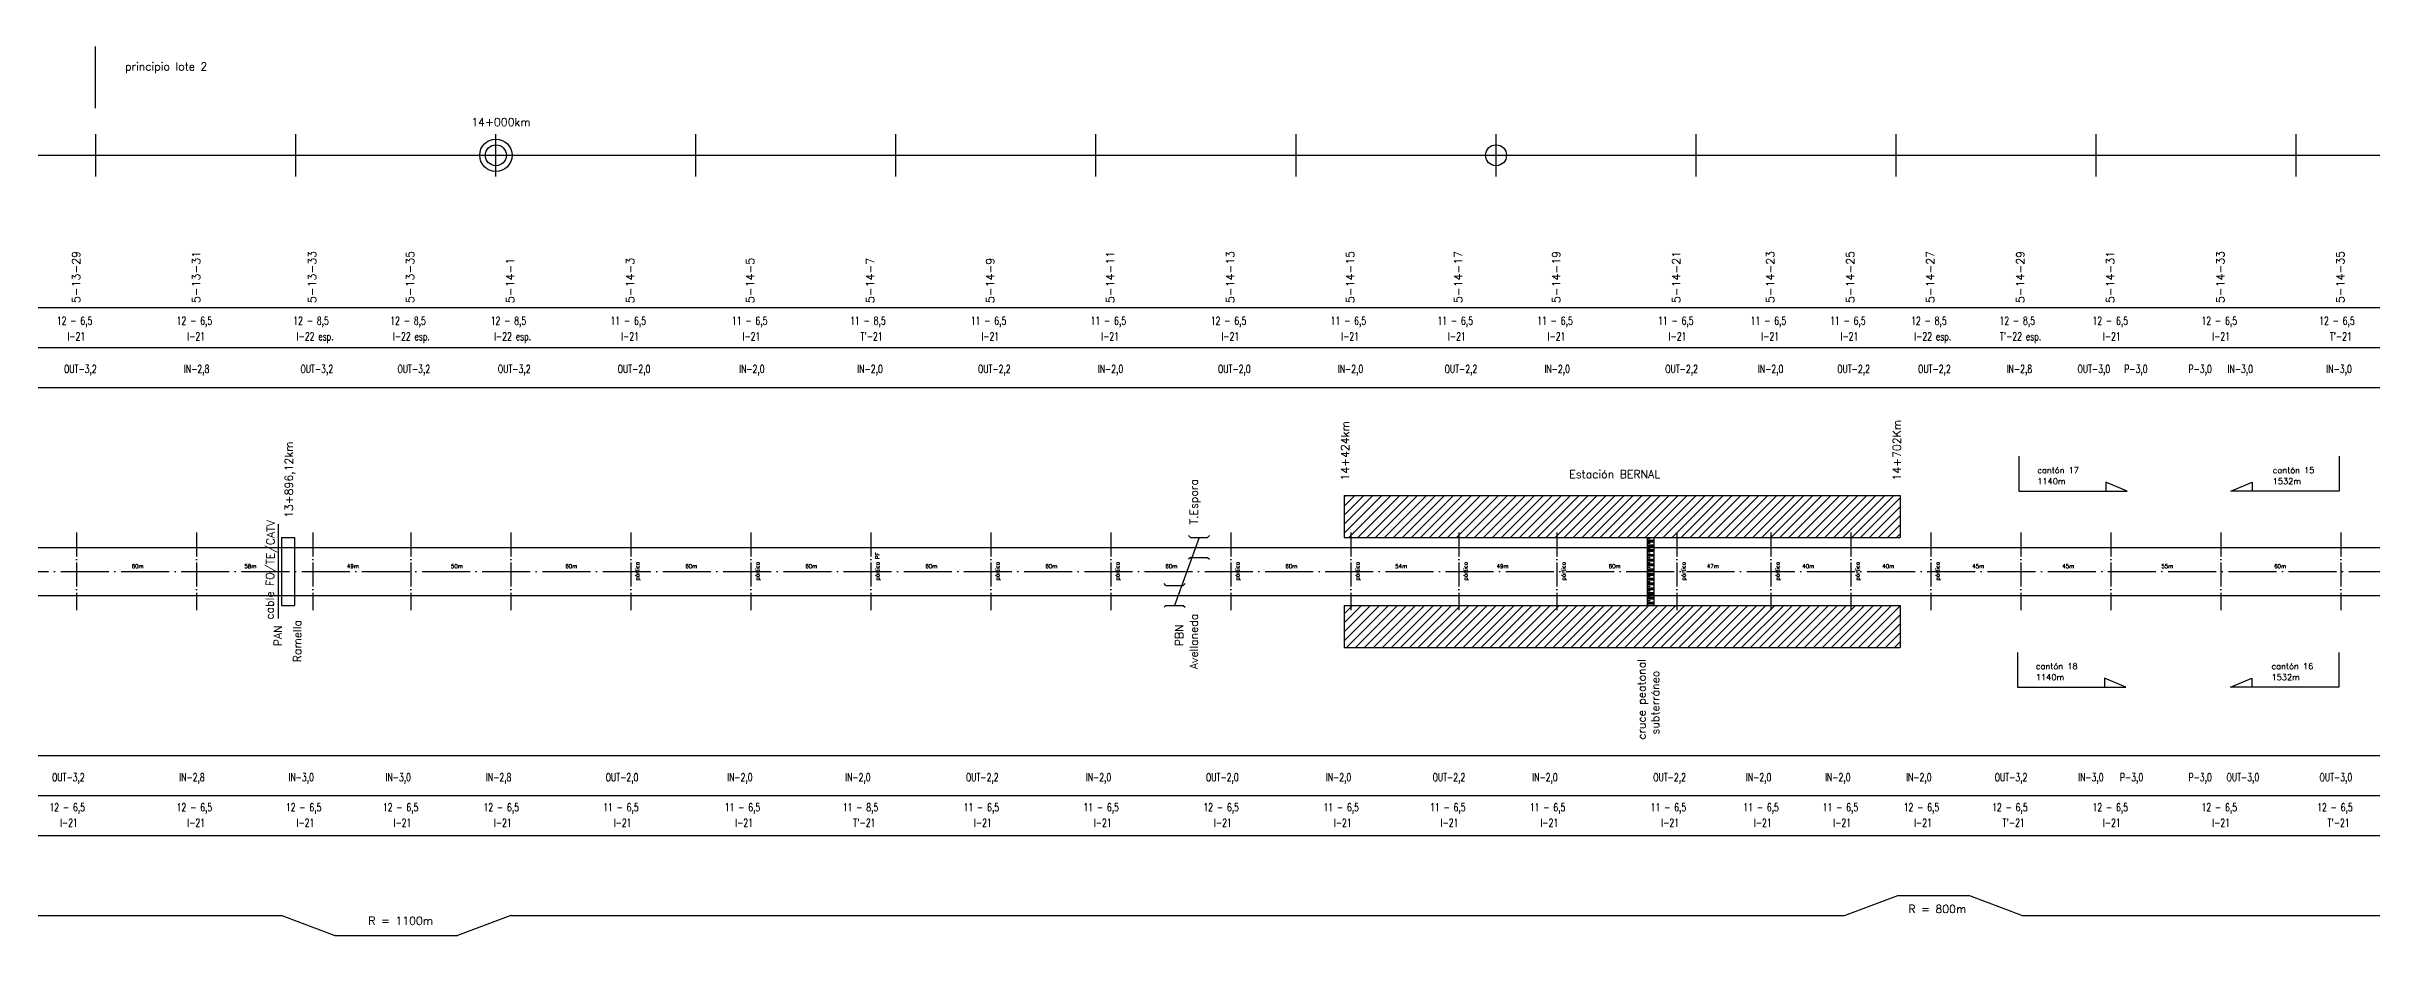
# Model space of a CAD drawing. Header units: millimetres. Extents: x 56 to 21898, y 145 to 1565.
# Drawn here: x 9844 to 11006, y 145 to 589 of the extents above; entities that cross this region are included whole.
import ezdxf

# ---------------------------------------------------------------- set-up
doc = ezdxf.new("R2010")
doc.units = ezdxf.units.MM
doc.linetypes.add('ACAD_ISO04W100', pattern=[30, 24, -3, 0, -3])
for name, color, linetype in [('catenaria via ascendente', 7, 'Continuous'), ('catenaria vía descendente', 7, 'Continuous'), ('Eje de entrevías', 1, 'Continuous'), ('longitud vano', 7, 'Continuous'), ('Nº de poste', 6, 'Continuous'), ('progresivas', 4, 'Continuous'), ('TEXTOS', 3, 'Continuous')]:
    doc.layers.add(name, color=color, linetype=linetype)
doc.styles.add('STYLE1', font='romans.shx')
pattern_1 = [(45, (-171.9055, -722.557), (-2.245064, 2.245064), [])]

msp = doc.modelspace()

# ---------------------------------------------------------------- hatches: boundary and pattern name
h = msp.add_hatch()
h.set_pattern_fill('ANSI31', color=8, style=0)
h.set_pattern_definition(pattern_1)
h.paths.add_polyline_path([(10770.2, 365), (10492.2, 365), (10492.2, 344), (10770.2, 344)])
h = msp.add_hatch()
h.set_pattern_fill('CLAY', color=256, scale=0.5, style=0)
h.set_pattern_definition([(0, (-171.9055, -722.5569), (0, 2.38125), []), (0, (-171.9055, -722.16), (0, 2.38125), []), (0, (-171.9055, -721.763), (0, 2.38125), []), (0, (-171.9055, -720.9694), (0, 2.38125), [2.38125, -1.5875])])
h.paths.add_polyline_path([(10647, 344), (10647, 310), (10644, 310), (10644, 344)])
h = msp.add_hatch()
h.set_pattern_fill('ANSI31', color=8, style=0)
h.set_pattern_definition(pattern_1)
h.paths.add_polyline_path([(10770.2, 310), (10492.2, 310), (10492.2, 289), (10770.2, 289)])

# ---------------------------------------------------------------- linework, layer by layer
for p, q in [((9868, 558.5), (9868, 589.4)), ((68.2, 535), (21897.6, 535)), ((9868.2, 524.4), (9868.2, 545.6)), ((9968.2, 524.4), (9968.2, 545.6)), ((10068.2, 524.4), (10068.2, 545.6)), ((10168.2, 524.4), (10168.2, 545.6)), ((10268.2, 524.4), (10268.2, 545.6)), ((10368.2, 524.4), (10368.2, 545.6)), ((10468.2, 524.4), (10468.2, 545.6)), ((10568.2, 524.4), (10568.2, 545.6)), ((10668.2, 524.4), (10668.2, 545.6)), ((10768.2, 524.4), (10768.2, 545.6)), ((10868.2, 524.4), (10868.2, 545.6)), ((10968.2, 524.4), (10968.2, 545.6)), ((68.2, 459), (21897.6, 459)), ((68.2, 439), (21897.6, 439)), ((68.2, 419), (21897.6, 419)), ((10829.6, 384.6), (10829.6, 367.1)), ((10989.7, 384.6), (10989.7, 367.1)), ((10492.2, 365), (10492.2, 344)), ((10770.2, 365), (10770.2, 344)), ((10829.6, 367.1), (10883.8, 367.1)), ((10883.8, 367.1), (10873.1, 371.7)), ((10873.1, 371.7), (10873.1, 367.1)), ((10935.5, 367.1), (10946.2, 371.7)), ((10989.7, 367.1), (10935.5, 367.1)), ((10946.2, 371.7), (10946.2, 367.1)), ((9959.3, 350.6), (9959.3, 303.5)), ((9961, 344), (9967.5, 344)), ((9961, 344), (9961, 310)), ((9967.5, 344), (9967.5, 310)), ((10419.7, 344), (10407.5, 310)), ((10415.4, 344), (10414.4, 345)), ((10415.4, 344), (10423.9, 344)), ((10423.9, 344), (10424.9, 345)), ((10415.4, 334), (10414.4, 333.1)), ((10415.4, 334), (10423.9, 334)), ((10423.9, 334), (10424.9, 333.1)), ((10403.2, 320), (10402.3, 321)), ((10403.2, 320), (10411.7, 320)), ((10411.7, 320), (10412.7, 321)), ((9961, 310), (9967.5, 310)), ((10403.2, 310), (10402.3, 309.1)), ((10403.2, 310), (10411.7, 310)), ((10411.7, 310), (10412.7, 309.1)), ((10492.2, 310), (10492.2, 289)), ((10770.2, 310), (10770.2, 289)), ((10828.9, 286.5), (10828.9, 269.1)), ((10989.5, 286.5), (10989.5, 269.1)), ((10828.9, 269.1), (10883.1, 269.1)), ((10883.1, 269.1), (10872.4, 273.7)), ((10872.4, 273.7), (10872.4, 269.1)), ((10935.3, 269.1), (10946, 273.7)), ((10989.5, 269.1), (10935.3, 269.1)), ((10946, 273.7), (10946, 269.1)), ((68.2, 235), (21897.6, 235)), ((68.2, 215), (21897.6, 215)), ((68.2, 195), (21897.6, 195)), ((10742.4, 155), (10769, 165)), ((10769, 165), (10804.5, 165)), ((10831.1, 155), (10804.5, 165)), ((9625.6, 155), (9961.1, 155)), ((9961.1, 155), (9987.7, 145)), ((10075.6, 155), (10049, 145)), ((10075.6, 155), (10742.4, 155)), ((10831.1, 155), (11037.1, 155)), ((9987.7, 145), (10049, 145))]:
    msp.add_line(p, q)
at = {"linetype": 'ACAD_ISO04W100', "ltscale": 0.5}
for p, q in [((9858.6, 346.5), (9858.6, 307.6)), ((9918.6, 346.5), (9918.6, 307.6)), ((9976.6, 346.5), (9976.6, 307.6)), ((10025.6, 346.5), (10025.6, 307.6)), ((10075.6, 346.5), (10075.6, 307.6)), ((10135.6, 346.5), (10135.6, 307.6)), ((10195.6, 346.5), (10195.6, 307.6)), ((10255.6, 346.5), (10255.6, 307.6)), ((10315.6, 346.5), (10315.6, 307.6)), ((10375.6, 346.5), (10375.6, 307.6)), ((10435.6, 346.5), (10435.6, 307.6)), ((10495.6, 346.5), (10495.6, 307.6)), ((10549.6, 346.5), (10549.6, 307.6)), ((10598.6, 346.5), (10598.6, 307.6)), ((10658.6, 346.5), (10658.6, 307.6)), ((10705.6, 346.5), (10705.6, 307.6)), ((10745.6, 346.5), (10745.6, 307.6)), ((10785.6, 346.5), (10785.6, 307.6)), ((10830.6, 346.5), (10830.6, 307.6)), ((10875.6, 346.5), (10875.6, 307.6)), ((10930.6, 346.5), (10930.6, 307.6)), ((10990.6, 346.5), (10990.6, 307.6))]:
    msp.add_line(p, q, dxfattribs=at)
msp.add_lwpolyline([(10647, 344), (10647, 310), (10644, 310), (10644, 344)], close=True)
for centre, radius in [((10068.2, 535), 8.09), ((10068.2, 535), 5.24), ((10568.2, 535), 5.24)]:
    msp.add_circle(centre, radius)
at = {"layer": 'catenaria via ascendente'}
for p, q in [((10492.2, 365), (10770.2, 365)), ((68.2, 339), (21897.6, 339)), ((10492.2, 344), (10770.2, 344))]:
    msp.add_line(p, q, dxfattribs=at)
at = {"layer": 'catenaria vía descendente'}
for p, q in [((68.2, 315), (21897.6, 315)), ((10492.2, 310), (10770.2, 310)), ((10492.2, 289), (10770.2, 289))]:
    msp.add_line(p, q, dxfattribs=at)
at = {"layer": 'Eje de entrevías', "linetype": 'ACAD_ISO04W100'}
msp.add_line((68.2, 327), (21897.6, 327), dxfattribs=at)

# ---------------------------------------------------------------- texts
at = {"layer": 'longitud vano', "linetype": 'Continuous', "style": 'STYLE1'}
for s, p in [('60m', (9886.1, 328.6)), ('58m', (9942.5, 328.6)), ('49m', (9993.7, 328.6)), ('50m', (10045.7, 328.6)), ('60m', (10102.9, 328.6)), ('60m', (10162.9, 328.6)), ('60m', (10222.9, 328.6)), ('60m', (10282.9, 328.6)), ('60m', (10342.9, 328.6)), ('60m', (10402.9, 328.6)), ('60m', (10462.9, 328.6)), ('54m', (10517.8, 328.6)), ('49m', (10568.5, 328.6)), ('60m', (10624.5, 328.6)), ('47m', (10673.6, 328.6)), ('40m', (10721.3, 328.6)), ('40m', (10761.3, 328.6)), ('45m', (10806.3, 328.6)), ('45m', (10851.3, 328.6)), ('55m', (10900.8, 328.6)), ('60m', (10957.2, 328.6))]:
    msp.add_text(s, height=2, dxfattribs=at).set_placement(p)
at = {"layer": 'Nº de poste', "linetype": 'Continuous', "style": 'STYLE1'}
for s, p in [('5-13-29', (9860.3, 461.1)), ('5-13-31', (9920.3, 461.1)), ('5-13-33', (9978.3, 461.1)), ('5-13-35', (10027.3, 461.1)), ('5-14-1', (10077.3, 461.1)), ('5-14-3', (10137.3, 461.1)), ('5-14-5', (10197.3, 461.1)), ('5-14-7', (10257.3, 461.1)), ('5-14-9', (10317.3, 461.1)), ('5-14-11', (10377.3, 461.1)), ('5-14-13', (10437.3, 461.1)), ('5-14-15', (10497.3, 461.1)), ('5-14-17', (10551.3, 461.1)), ('5-14-19', (10600.3, 461.1)), ('5-14-21', (10660.3, 461.1)), ('5-14-23', (10707.3, 461.1)), ('5-14-25', (10747.3, 461.1)), ('5-14-27', (10787.3, 461.1)), ('5-14-29', (10832.3, 461.1)), ('5-14-31', (10877.3, 461.1)), ('5-14-33', (10932.3, 461.1)), ('5-14-35', (10992.3, 461.1))]:
    msp.add_text(s, height=4, rotation=90, dxfattribs=at).set_placement(p)
at = {"layer": 'progresivas', "linetype": 'Continuous', "style": 'STYLE1'}
msp.add_text('14+000km', height=4, dxfattribs=at).set_placement((10055.9, 549.6))
for s, p in [('14+424km', (10494.7, 372.4)), ('14+702Km', (10770.6, 372.4)), ('13+896,12km', (9966.7, 353.7))]:
    msp.add_text(s, height=4, rotation=90, dxfattribs=at).set_placement(p)
at = {"layer": 'TEXTOS', "linetype": 'Continuous', "style": 'STYLE1'}
for s, height, p in [('principio lote 2', 4, (9882.8, 577.4)), ('Estación BERNAL', 4, (10604.8, 373.6)), ('cantón 17', 3, (10838.8, 376.1)), ('1140m', 3, (10838.8, 370.6)), ('cantón 15', 3, (10956.5, 376.1)), ('1532m', 3, (10956.5, 370.6)), ('cantón 18', 3, (10838.1, 278.1)), ('cantón 16', 3, (10955.9, 278.1)), ('1140m', 3, (10838.1, 272.6)), ('1532m', 3, (10955.9, 272.6)), ('R = 1100m', 4, (10004.4, 150.4)), ('R = 800m', 4, (10774.3, 156.3))]:
    msp.add_text(s, height=height, dxfattribs=at).set_placement(p)
at = {"layer": 'TEXTOS', "linetype": 'Continuous', "style": 'STYLE1', "width": 0.7}
for s, p in [('12 - 6,5', (9848.7, 450.3)), ('12 - 6,5', (9908.6, 450.3)), ('12 - 8,5', (9966.9, 450.3)), ('12 - 8,5', (10015.4, 450.3)), ('12 - 8,5', (10065.6, 450.3)), ('11 - 6,5', (10125.5, 450.3)), ('11 - 6,5', (10186.2, 450.3)), ('11 - 8,5', (10245.3, 450.3)), ('11 - 6,5', (10305.6, 450.3)), ('11 - 6,5', (10365.5, 450.3)), ('12 - 6,5', (10425.6, 450.3)), ('11 - 6,5', (10485.5, 450.3)), ('11 - 6,5', (10538.9, 450.3)), ('11 - 6,5', (10588.8, 450.3)), ('11 - 6,5', (10649.2, 450.3)), ('11 - 6,5', (10695.5, 450.3)), ('11 - 6,5', (10735.2, 450.3)), ('12 - 8,5', (10775.7, 450.3)), ('12 - 8,5', (10819.9, 450.3)), ('12 - 6,5', (10866.4, 450.3)), ('12 - 6,5', (10920.9, 450.3)), ('12 - 6,5', (10979.7, 450.3)), ('I-21', (9854, 442.5)), ('I-21', (9913.9, 442.5)), ('I-22 esp.', (9968.6, 442.5)), ('I-22 esp.', (10016.7, 442.5)), ('I-22 esp.', (10067.3, 442.5)), ('I-21', (10130.8, 442.5)), ('I-21', (10191.5, 442.5)), ("T'-21", (10250.5, 442.5)), ('I-21', (10310.9, 442.5)), ('I-21', (10370.8, 442.5)), ('I-21', (10430.9, 442.5)), ('I-21', (10490.8, 442.5)), ('I-21', (10544.2, 442.5)), ('I-21', (10594, 442.5)), ('I-21', (10654.5, 442.5)), ('I-21', (10700.8, 442.5)), ('I-21', (10740.4, 442.5)), ('I-22 esp.', (10777.3, 442.5)), ("T'-22 esp.", (10820.1, 442.5)), ('I-21', (10871.6, 442.5)), ('I-21', (10926.2, 442.5)), ("T'-21", (10985, 442.5)), ('OUT-3,2', (9852.3, 426.2)), ('IN-2,8', (9912.2, 426.2)), ('OUT-3,2', (9970.5, 426.2)), ('OUT-3,2', (10019, 426.2)), ('OUT-3,2', (10069.2, 426.2)), ('OUT-2,0', (10129.1, 426.2)), ('IN-2,0', (10189.8, 426.2)), ('IN-2,0', (10248.9, 426.2)), ('OUT-2,2', (10309.2, 426.2)), ('IN-2,0', (10369.1, 426.2)), ('OUT-2,0', (10429.2, 426.2)), ('IN-2,0', (10489.1, 426.2)), ('OUT-2,2', (10542.5, 426.2)), ('IN-2,0', (10592.4, 426.2)), ('OUT-2,2', (10652.8, 426.2)), ('IN-2,0', (10699.1, 426.2)), ('OUT-2,2', (10738.8, 426.2)), ('OUT-2,2', (10779.2, 426.2)), ('IN-2,8', (10823.5, 426.2)), ('OUT-3,0', (10858.9, 426.2)), ('P-3,0', (10882.3, 426.2)), ('P-3,0', (10914.4, 426.2)), ('IN-3,0', (10933.9, 426.2)), ('IN-3,0', (10983.3, 426.2)), ('OUT-3,2', (9846.3, 222.1)), ('IN-2,8', (9909.9, 222.1)), ('IN-3,0', (9964.5, 222.1)), ('IN-3,0', (10013, 222.1)), ('IN-2,8', (10063.2, 222.1)), ('OUT-2,0', (10123.1, 222.1)), ('IN-2,0', (10183.8, 222.1)), ('IN-2,0', (10242.8, 222.1)), ('OUT-2,2', (10303.2, 222.1)), ('IN-2,0', (10363.1, 222.1)), ('OUT-2,0', (10423.2, 222.1)), ('IN-2,0', (10483.1, 222.1)), ('OUT-2,2', (10536.5, 222.1)), ('IN-2,0', (10586.3, 222.1)), ('OUT-2,2', (10646.8, 222.1)), ('IN-2,0', (10693.1, 222.1)), ('IN-2,0', (10732.7, 222.1)), ('IN-2,0', (10773.2, 222.1)), ('OUT-3,2', (10817.5, 222.1)), ('IN-3,0', (10859.2, 222.1)), ('P-3,0', (10880.1, 222.1)), ('P-3,0', (10914.4, 222.1)), ('OUT-3,0', (10933.4, 222.1)), ('OUT-3,0', (10979.9, 222.1)), ('12 - 6,5', (9845, 207.1)), ('12 - 6,5', (9908.6, 207.1)), ('12 - 6,5', (9963.2, 207.1)), ('12 - 6,5', (10011.7, 207.1)), ('12 - 6,5', (10062, 207.1)), ('11 - 6,5', (10121.8, 207.1)), ('11 - 6,5', (10182.6, 207.1)), ('11 - 8,5', (10241.6, 207.1)), ('11 - 6,5', (10302, 207.1)), ('11 - 6,5', (10361.9, 207.1)), ('12 - 6,5', (10421.9, 207.1)), ('11 - 6,5', (10481.9, 207.1)), ('11 - 6,5', (10535.2, 207.1)), ('11 - 6,5', (10585.1, 207.1)), ('11 - 6,5', (10645.5, 207.1)), ('11 - 6,5', (10691.8, 207.1)), ('11 - 6,5', (10731.5, 207.1)), ('12 - 6,5', (10772, 207.1)), ('12 - 6,5', (10816.2, 207.1)), ('12 - 6,5', (10866.4, 207.1)), ('12 - 6,5', (10920.9, 207.1)), ('12 - 6,5', (10978.7, 207.1)), ('I-21', (9850.3, 199.4)), ('I-21', (9913.9, 199.4)), ('I-21', (9968.5, 199.4)), ('I-21', (10017, 199.4)), ('I-21', (10067.2, 199.4)), ('I-21', (10127.1, 199.4)), ('I-21', (10187.8, 199.4)), ("T'-21", (10246.9, 199.4)), ('I-21', (10307.2, 199.4)), ('I-21', (10367.1, 199.4)), ('I-21', (10427.2, 199.4)), ('I-21', (10487.1, 199.4)), ('I-21', (10540.5, 199.4)), ('I-21', (10590.4, 199.4)), ('I-21', (10650.8, 199.4)), ('I-21', (10697.1, 199.4)), ('I-21', (10736.8, 199.4)), ('I-21', (10777.2, 199.4)), ("T'-21", (10821.5, 199.4)), ('I-21', (10871.6, 199.4)), ('I-21', (10926.2, 199.4)), ("T'-21", (10983.9, 199.4))]:
    msp.add_text(s, height=4, dxfattribs=at).set_placement(p)
at = {"layer": 'TEXTOS', "linetype": 'Continuous', "style": 'STYLE1'}
for s, rotation, p in [('T.Espora', 90, (10419.1, 350.5)), ('cable FO/TE/CATV', 89.1934, (9957, 302.9)), ('Avellaneda', 90, (10419.1, 278.1)), ('PAN', 90, (9961.2, 289.6)), ('Ramella', 90, (9970.9, 281.6)), ('PBN', 90, (10411.8, 289.6)), ('cruce peatonal', 90, (10643, 242.9)), ('subterráneo', 90, (10649.8, 245.5))]:
    msp.add_text(s, height=4, rotation=rotation, dxfattribs=at).set_placement(p)
at = {"layer": 'TEXTOS', "color": 6, "linetype": 'Continuous', "style": 'STYLE1'}
for s, p in [('pórtico', (10139.9, 322.5)), ('pórtico', (10199.9, 322.5)), ('pórtico PF', (10259.9, 322.5)), ('pórtico', (10319.9, 322.5)), ('pórtico', (10379.9, 322.5)), ('pórtico', (10439.9, 322.5)), ('pórtico', (10499.9, 322.5)), ('pórtico', (10553.9, 322.5)), ('pórtico', (10602.9, 322.5)), ('pórtico', (10662.9, 322.5)), ('pórtico', (10709.9, 322.5)), ('pórtico', (10749.9, 322.5)), ('pórtico', (10789.9, 322.5))]:
    msp.add_text(s, height=2, rotation=90, dxfattribs=at).set_placement(p)

doc.saveas('drawing.dxf')
